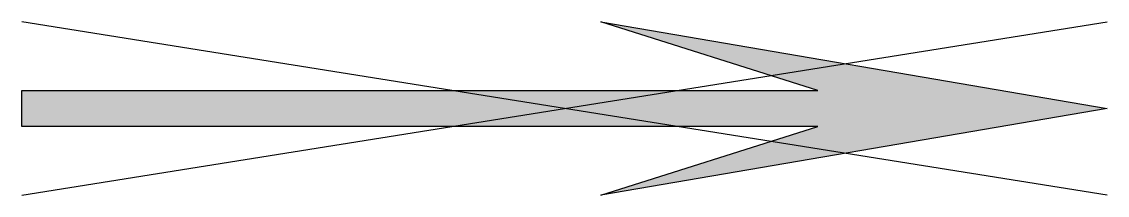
# Model space of a CAD drawing. Header units: metres. Extents: x 0 to 7.5, y -0.6 to 0.6.
import ezdxf

# ---------------------------------------------------------------- set-up
doc = ezdxf.new("R2010")
doc.units = ezdxf.units.M

msp = doc.modelspace()

# ---------------------------------------------------------------- hatches: boundary and pattern name
msp.add_hatch(color=256).paths.add_polyline_path([(5.5, 0.125), (0, 0.125), (0, -0.125), (5.5, -0.125), (4, -0.6), (7.5, 0), (4, 0.6)])

# ---------------------------------------------------------------- linework, layer by layer
at = {"flags": 128}
msp.add_lwpolyline([(0, -0.125), (0, 0.125), (5.5, 0.125), (4, 0.6), (7.5, 0), (4, -0.6), (5.5, -0.125)], close=True, dxfattribs=at)
for points in [[(0, -0.6), (7.5, 0.6)], [(7.5, -0.6), (0, 0.6)]]:
    msp.add_lwpolyline(points, dxfattribs=at)

doc.saveas('drawing.dxf')
